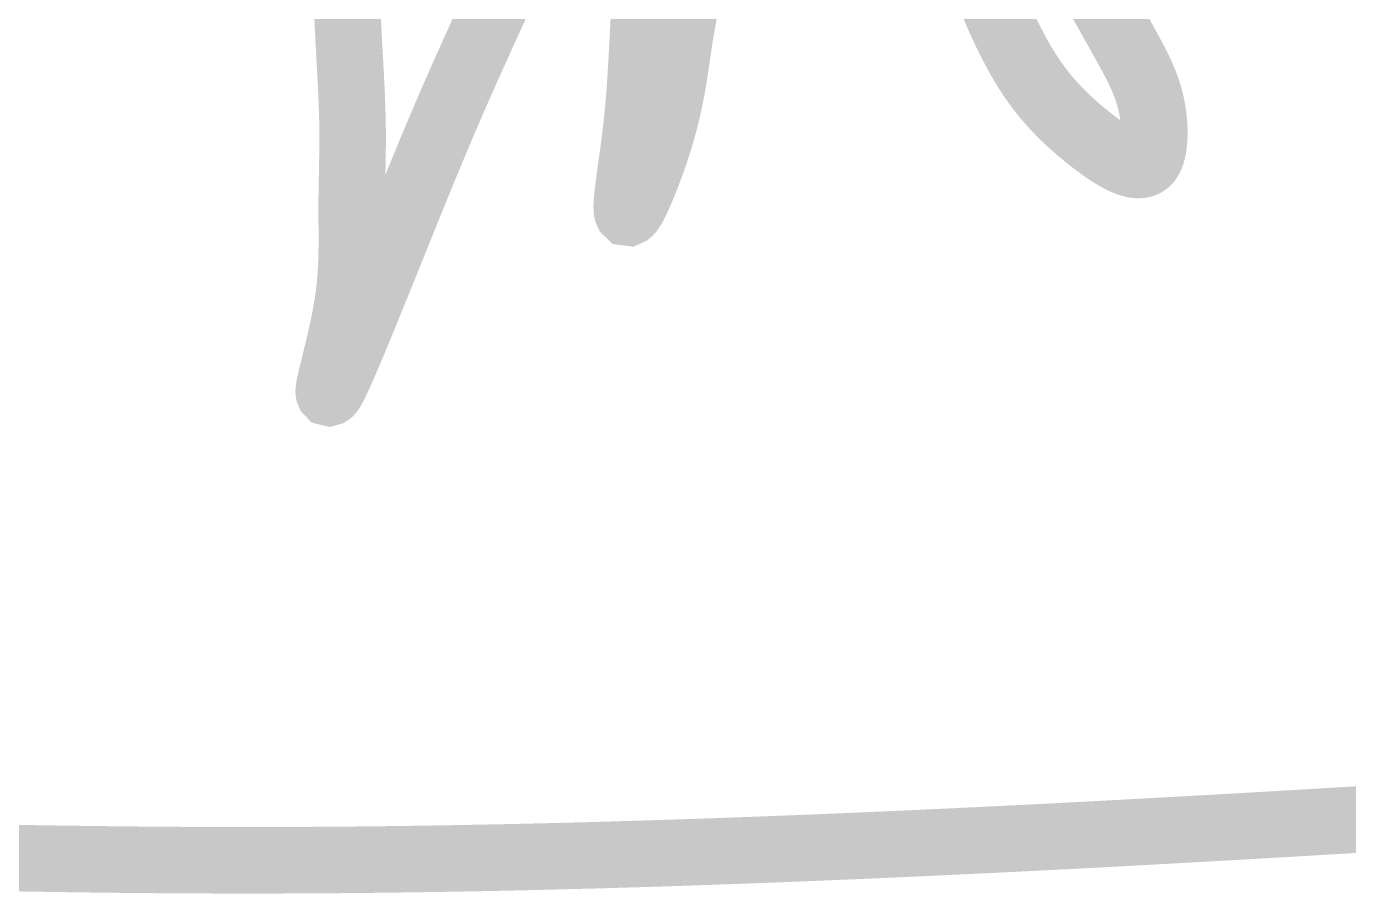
# Model space of a CAD drawing. Extents: x -192823 to 24985, y 78808 to 102574.
# Drawn here: x -11060.1 to -10662.6, y 89925.1 to 90185.8 of the extents above; entities that cross this region are included whole.
import ezdxf
from ezdxf.enums import TextEntityAlignment as Align

# ---------------------------------------------------------------- set-up
doc = ezdxf.new("R2010")
doc.units = 0
doc.header["$LTSCALE"] = 5
doc.header["$MEASUREMENT"] = 0
doc.layers.get('0').update_dxf_attribs({"linetype": 'CONTINUOUS', "lineweight": 25})
for name, color, linetype, lineweight in [('ISO', 153, 'CONTINUOUS', 15), ('LC ISO', 153, 'CONTINUOUS', 13), ('LC Net thay', 7, 'CONTINUOUS', 25), ('LC Text1', 3, 'CONTINUOUS', 20)]:
    doc.layers.add(name, color=color, linetype=linetype, lineweight=lineweight)
doc.styles.add('Khungten', font='', dxfattribs={"width": 0.9, "height": 5000})
doc.styles.add('Title', font='', dxfattribs={"width": 0.8})
doc.styles.get('Khungten').set_extended_font_data('.VnAvantH')
doc.styles.get('Title').set_extended_font_data('.VnBlackH')

# ---------------------------------------------------------------- blocks, each defined once
blk = doc.blocks.new('Mr. Giang')
at = {"layer": 'LC ISO', "const_width": 50}
for points in [[(1080.345909495149, 455.2118542390818), (1080.405225293284, 453.3815951567593), (1080.466039014458, 451.5515832894491), (1080.528416669622, 449.7218281327724), (1080.592424269726, 447.8923391823357), (1080.658127825717, 446.063125933775), (1080.725593348552, 444.2341978827258), (1080.794886849175, 442.4055645247954), (1080.866074338537, 440.5772353556341), (1080.93922182759, 438.7492198708335), (1081.014395327284, 436.9215275660592), (1081.091660848568, 435.0941679369027), (1081.17108440239, 433.2671504790007), (1081.252731999703, 431.4404846879887), (1081.336669651456, 429.6141800594731), (1081.398567414883, 428.2993099953827), (1081.511588186621, 425.9626744236214), (1081.602368835893, 424.1374272207591), (1081.69511003953, 422.3124627129592), (1081.78961747224, 420.4877393193614), (1081.88569680871, 418.6632154590649), (1081.983153723656, 416.8388495512228), (1082.081793891771, 415.0146000149626), (1082.181422987765, 413.1904252693942), (1082.281846686329, 411.3662837336457), (1082.382870662172, 409.5421338268566), (1082.484300589999, 407.7179339681671), (1082.585942144508, 405.8936425766747), (1082.687601000397, 404.0692180715205), (1082.789082832373, 402.2446188718303), (1082.890193315137, 400.4198033967446), (1082.990738123394, 398.5947300653743), (1083.09052293184, 396.7693572968611), (1083.189353415181, 394.943643510316), (1083.287035248117, 393.1175471248796), (1083.383374105352, 391.2910265596781), (1083.478175661585, 389.4640402338231), (1083.571245591518, 387.63654656647), (1083.662389569859, 385.8085039767296), (1083.751413271307, 383.9798708837426), (1083.838122370555, 382.1506057066076), (1083.922322542319, 380.3206668644921), (1084.003819461292, 378.4900127764797), (1084.082418802177, 376.6586018617405), (1084.157926239684, 374.8263925393844), (1084.230147448499, 372.9933432285252), (1084.298888103339, 371.1594123483017), (1084.363953878898, 369.3245583178556), (1084.425150449883, 367.4887395562974), (1084.48228349099, 365.6519144827543), (1084.535158676925, 363.8140415163663), (1084.583581682394, 361.9750790762591), (1084.627358182089, 360.1349855815454), (1084.666293850717, 358.2937194513652), (1084.700194362983, 356.451239104844), (1084.728865393583, 354.607502961109), (1084.752112617223, 352.7624694392853), (1084.774024479813, 350.3450275054157), (1084.781588143824, 349.0683594419683), (1084.787805103497, 347.2193960974397), (1084.788737870421, 345.3694460731695), (1084.784734397616, 343.5187499065548), (1084.77614263809, 341.6675481349816), (1084.763310544864, 339.8160812958624), (1084.746586070949, 337.9645899265959), (1084.726317169367, 336.1133145645951), (1084.702851793131, 334.262495747244), (1084.676537895253, 332.4123740119421), (1084.647723428757, 330.5631898961161), (1084.616756346647, 328.7151839371372), (1084.583984601949, 326.8685966724167), (1084.549756147673, 325.0236686393693), (1084.514418936838, 323.1806403753782), (1084.478320922455, 321.3397524178578), (1084.441810057544, 319.5012453041911), (1084.405234295115, 317.6653595717922), (1084.368941588194, 315.8323357580732), (1084.333279889785, 314.0024144004051), (1084.298597152914, 312.1758360362143), (1084.265241330587, 310.3528412029011), (1084.233560375826, 308.533670437848), (1084.203902241644, 306.7185642784694), (1084.176614881058, 304.9077632621634), (1084.152046247084, 303.1015079263435), (1084.130544292737, 301.3000388083935), (1084.11245697103, 299.5035964457127), (1084.09813223498, 297.7124213757141), (1084.087918037607, 295.926754135796), (1084.084389603327, 295.0138880592547), (1084.080691271696, 292.3724468221907), (1084.082978112117, 290.6030608053745), (1084.088401290539, 288.8380658952218), (1084.096357615329, 287.0768669155743), (1084.106243894842, 285.3188686902471), (1084.117456937437, 283.5634760430833), (1084.129393551471, 281.8100937978828), (1084.141450545304, 280.0581267785033), (1084.153024727298, 278.3069798087438), (1084.163512905808, 276.5560577124484), (1084.172311889188, 274.8047653134317), (1084.178818485806, 273.052507435521), (1084.18242950402, 271.2986889025601), (1084.18254175218, 269.5427145383495), (1084.17855203865, 267.783989166732), (1084.169857171792, 266.0219176115359), (1084.155853959961, 264.2559046965903), (1084.135939211514, 262.4853552456947), (1084.109509734813, 260.7096740827071), (1084.075962338217, 258.9282660314415), (1084.03469383008, 257.1405359157125), (1083.985101018765, 255.3458885593629), (1083.92658071263, 253.5437287862218), (1083.858529720033, 251.7334614201033), (1083.780344849331, 249.9144912848362), (1083.691422908884, 248.0862232042491), (1083.59116070705, 246.248062002171), (1083.478955052194, 244.3994125024296), (1083.354202752667, 242.5396795288404), (1083.216300616827, 240.6682679052466), (1083.064645453042, 238.7845824554611), (1082.898634069657, 236.8880280032999), (1082.717663275043, 234.9780093726193), (1082.521129877554, 233.0539313872341), (1082.308430685546, 231.115198870959), (1082.078962507378, 229.1612166476223), (1081.832122151413, 227.1913895410669), (1081.567306426012, 225.2051223751068), (1081.283912139526, 223.2018199735717), (1080.981336100314, 221.1808871602756), (1080.572569477845, 218.6128868013183), (1080.316371272905, 217.0840084217085), (1079.9543647927, 215.0097026074917), (1079.574478864103, 212.9220045664973), (1079.178242768714, 210.8241184053994), (1078.76718578812, 208.7192482308436), (1078.342837203925, 206.6105981495176), (1077.906726297723, 204.5013722680518), (1077.460382351111, 202.3947746931348), (1077.005334645681, 200.294009531412), (1076.543112463033, 198.2022808895424), (1076.075245084764, 196.1227928741996), (1075.603261792466, 194.0587495920292), (1075.128691867733, 192.0133551497054), (1074.653064592169, 189.9898136538866), (1074.177909247366, 187.9913292112475), (1073.70475511492, 186.0211059284181), (1073.23513147643, 184.0823479120868), (1072.770567613484, 182.1782592688995), (1072.312592807685, 180.3120441055292), (1071.862736340627, 178.4869065286358), (1071.42252749391, 176.7060506448779), (1070.993495549122, 174.9726805609016), (1070.577169787864, 173.290000383395), (1070.175079491734, 171.6612142190172), (1069.788753942323, 170.0895261743987), (1069.419722421233, 168.5781403562425), (1069.069514210054, 167.1302608711793), (1068.739658590385, 165.749091825883), (1068.43168484382, 164.4378373269982), (1068.147122251958, 163.1997014812138), (1067.887500096396, 162.0378883951886), (1067.654347658728, 160.955602175568), (1067.422930459875, 159.8235844376526), (1067.2733688161, 159.0419750361336), (1067.126978379117, 158.2133820139883), (1067.009668888846, 157.4692235398868), (1066.921085476269, 156.808453377647), (1066.860873272376, 156.2300252910423), (1066.82867740815, 155.7328930438906), (1066.82414301458, 155.31601039995), (1066.846915222648, 154.9783311230394), (1066.896639163341, 154.7188089769467), (1066.972959967647, 154.5363977254744), (1067.07552276655, 154.4300511323963), (1067.203972691034, 154.3987229615161), (1067.357954872089, 154.4413669766356), (1067.537114440697, 154.5569369415441), (1067.741096527848, 154.7443866200292), (1067.969546264522, 155.0026697758946), (1068.222108781712, 155.3307401729277), (1068.498429210396, 155.7275515749179), (1068.798152681569, 156.1920577456814), (1069.120924326207, 156.7232124489788), (1069.466389275304, 157.3199694486263), (1069.83419265984, 157.9812825084132), (1070.223979610803, 158.7061053921277), (1070.63539525918, 159.4933918635723), (1071.068084735958, 160.3420956865499), (1071.521693172118, 161.2511706248201), (1071.995865698651, 162.2195704422145), (1072.490247446535, 163.2462489024933), (1073.004483546769, 164.3301597694869), (1073.538219130326, 165.470256806956), (1074.091099328198, 166.6654937787174), (1074.662769271369, 167.9148244485599), (1075.252874090826, 169.2172025802565), (1075.861058917553, 170.5715819376254), (1076.486968882541, 171.9769162844689), (1077.130249116767, 173.4321593845472), (1077.790544751223, 174.9362650016769), (1078.467500916895, 176.4881868996463), (1079.16076274477, 178.0868788422584), (1079.869975365827, 179.7312945932876), (1080.594783911059, 181.4203879165507), (1081.334833511451, 183.1531125758213), (1082.089769297983, 184.9284223349034), (1082.859236401642, 186.7452709575849), (1083.642879953422, 188.6026122076677), (1084.440345084302, 190.499399848941), (1085.251276925268, 192.4345876452082), (1086.075320607309, 194.4071293602566), (1086.912121261407, 196.4159787578605), (1087.761324018549, 198.4600896018524), (1088.622574009724, 200.5384156559904), (1089.495516365915, 202.6499106840927), (1090.379796218105, 204.7935284499335), (1091.275058697287, 206.9682227173291), (1092.180948934439, 209.1729472500545), (1093.097112060555, 211.4066558119114), (1094.023193206613, 213.6683021666893), (1094.958837503602, 215.9568400781905), (1095.90369008251, 218.2712233102033), (1096.85739607432, 220.6104056265164), (1097.81960061002, 222.9733407909321), (1098.789948820597, 225.3589825672536), (1099.768085837028, 227.7662847192409), (1100.753656790309, 230.1942010107251), (1101.746306811422, 232.6416852054801), (1102.745681031354, 235.1076910673089), (1103.751424581092, 237.5911723599996), (1104.763182591614, 240.0910828473415), (1105.780600193915, 242.6063762931365), (1106.803322518978, 245.1360064611877), (1107.830994697786, 247.6789271152694), (1108.863261861327, 250.2340920191841), (1109.899769140588, 252.80045493672), (1110.940161666551, 255.3769696316807), (1111.984084570206, 257.9625898678537), (1113.03118298254, 260.556269409042), (1114.081102034532, 263.1569620190201), (1115.133486857175, 265.7636214616046), (1116.187982581448, 268.3752015005703), (1117.244234338345, 270.9906558997335), (1118.301887258842, 273.6089384228546), (1119.360586473934, 276.2290028337645), (1120.419977114606, 278.8498028962375), (1121.479704311837, 281.4702923740621), (1122.539413196616, 284.0894250310413), (1123.59874889993, 286.7061546309632), (1124.65735655277, 289.3194349376445), (1125.714881286112, 291.9282197148458), (1126.770968230944, 294.5314627263697), (1127.825262518258, 297.1281177360329), (1128.877409279032, 299.7171385075953), (1129.927053644255, 302.2974788048746), (1130.973840744919, 304.8680923916726), (1132.017415712002, 307.4279330317491), (1133.057423676489, 309.9759544889224), (1134.093509769373, 312.5111105269942), (1135.125319121632, 315.0323549097246), (1136.15249686426, 317.5386414009445), (1137.174688128234, 320.0289237644294), (1138.191538044545, 322.5021557639663), (1139.202691744184, 324.9572911633724), (1140.207794358123, 327.3932837264231), (1141.206491017359, 329.8090872169051), (1142.198426852876, 332.2036553986368), (1143.183246995656, 334.5759420353918), (1144.160596576686, 336.9249008909732), (1145.489506803923, 340.1096941652154), (1146.091483763176, 341.5487096359902), (1147.044608310746, 343.8223843870626), (1147.989602085056, 346.0708940556769), (1148.926576831588, 348.2946351761508), (1149.855644295807, 350.4940042827458), (1150.77691622319, 352.6693979097802), (1151.690504359211, 354.8212125915286), (1152.596520449341, 356.9498448622961), (1153.495076239049, 359.0556912563429), (1154.386283473816, 361.1391483080022), (1155.270253899108, 363.2006125515349), (1156.147099260399, 365.2404805212453), (1157.016931303164, 367.2591487514078), (1157.879861772876, 369.257013776342), (1158.736002415002, 371.2344721303085), (1159.585464975023, 373.1919203476251), (1160.428361198407, 375.1297549625531), (1161.264802830626, 377.0483725094116), (1162.094901617159, 378.9481695224894), (1162.91876930347, 380.8295425360475), (1163.736517635039, 382.6928880844193), (1164.548258357336, 384.5386027018652), (1165.354103215829, 386.3670829226758), (1166.154163956002, 388.1787252811681), (1166.948552323314, 389.9739263116047), (1167.737380063251, 391.753082548288), (1168.520758921277, 393.5165905255087), (1169.298800642868, 395.264846777571), (1170.071616973499, 396.9982478387491), (1170.839319658636, 398.7171902433345), (1171.602020443757, 400.4220705256151), (1172.359831074335, 402.1132852198959), (1173.112863295843, 403.7912308604661), (1173.861228853748, 405.456303981602), (1174.605039493533, 407.1089011176061), (1175.344406960661, 408.7494188027696), (1176.079443000606, 410.3782535713675), (1176.810259358847, 411.9958019577174), (1177.536967780852, 413.6024604960955), (1178.2596800121, 415.1986257208052), (1178.978507798054, 416.7846941661077), (1179.69356288419, 418.3610623663222), (1180.404957015984, 419.9281268557229), (1181.112801938908, 421.4862841686142), (1181.817209398437, 423.0359308392856), (1182.518291140038, 424.5774634020277), (1183.216158909186, 426.1112783911149), (1183.910924451355, 427.6377723408515), (1184.602699512017, 429.1573417855273), (1185.291595836645, 430.6703832594466), (1185.977725170711, 432.1772932968698), (1186.661199259686, 433.6784684321162), (1187.342129849048, 435.1743051994601), (1188.020628684268, 436.6652001332059), (1188.696807510817, 438.1515497676289), (1189.37077807417, 439.6337506370333), (1190.0426521198, 441.1121992757086), (1190.712541393174, 442.5872922179307), (1191.380557639769, 444.059425998018), (1192.046812605062, 445.5289971502301), (1192.711418034518, 446.9964022088872), (1193.374485673615, 448.4620377082635), (1194.036127267824, 449.9263001826491), (1194.696454562616, 451.3895861663337), (1195.355579303467, 452.8522921936213), (1196.013613235851, 454.3148147987866), (1196.670668105232, 455.7775505161354)], [(1304.641427969876, 456.3493880933981), (1304.562713026003, 454.4640089851589), (1304.482941259544, 452.5831969445472), (1304.402147012098, 450.7071548345646), (1304.32036462528, 448.836085518211), (1304.237628440698, 446.9701918585017), (1304.153972799961, 445.1096767184364), (1304.069432044682, 443.2547429610158), (1303.984040516463, 441.4055934492558), (1303.897832556918, 439.5624310461412), (1303.810842507649, 437.7254586146736), (1303.723104710277, 435.8948790178811), (1303.634653506402, 434.070895118751), (1303.545523237635, 432.2537097802829), (1303.455748245585, 430.4435258654924), (1303.365362871861, 428.6405462373648), (1303.274401458074, 426.84497375893), (1303.182898345831, 425.0570112931739), (1303.09088787674, 423.2768617030972), (1302.998404392415, 421.5047278517288), (1302.905482234461, 419.7408126020405), (1302.812155744484, 417.9853188170478), (1302.718459264098, 416.2384493597502), (1302.624427134911, 414.5004070931634), (1302.530093698534, 412.7713948802872), (1302.435493296569, 411.0516155841232), (1302.340660270634, 409.3412720676705), (1302.245628962332, 407.6405671939303), (1302.150433713272, 405.9497038259179), (1302.055108865067, 404.2688848266331), (1301.959688759325, 402.5983130590764), (1301.834451345365, 400.4231086946368), (1301.768680371332, 399.2886253967538), (1301.672908645817, 397.6486747096519), (1301.576565162039, 396.01676234338), (1301.479320688094, 394.3913022984303), (1301.38084599208, 392.7707085752949), (1301.280811842097, 391.1533951744804), (1301.178889006244, 389.5377760965075), (1301.074748252618, 387.9222653418543), (1300.968060349317, 386.3052769110273), (1300.858496064444, 384.6852248045325), (1300.745726166094, 383.060523022892), (1300.62942142237, 381.4295855665673), (1300.509252601369, 379.7908264360951), (1300.384890471185, 378.1426596319531), (1300.256005799927, 376.483499154661), (1300.122269355684, 374.8117590047124), (1299.983351906555, 373.1258531825994), (1299.838924220649, 371.4241956888559), (1299.688657066056, 369.7052005239461), (1299.532221210877, 367.9672816883908), (1299.369287423212, 366.2088531826969), (1299.199526471157, 364.4283290073564), (1299.022609122815, 362.6241231628752), (1298.83820614628, 360.794649649746), (1298.645988309657, 358.9383224684894), (1298.445626381039, 357.053555619598), (1298.236791128527, 355.1387631035634), (1298.019153320219, 353.1923589209072), (1297.792383724216, 351.2127570721061), (1297.556153108614, 349.1983715576819), (1297.310132241514, 347.147616378141), (1297.053991891015, 345.0589055339752), (1296.787402825216, 342.9306530256763), (1296.510035812212, 340.7612728537665), (1296.221561620107, 338.5491790187365), (1295.921651016997, 336.2927855210938), (1295.609974770981, 333.9905063613297), (1295.312334047781, 331.8289049358461), (1294.950818927044, 329.2449102054621), (1294.606855070955, 326.8136818170522), (1294.257850915002, 324.3596257529499), (1293.907344970583, 321.895296215287), (1293.55887574912, 319.4332474062501), (1293.215981762026, 316.9860335279834), (1292.882201520719, 314.5662087826592), (1292.561073536603, 312.1863273724233), (1292.256136321105, 309.8589434994615), (1291.970928385625, 307.5966113659049), (1291.708988241587, 305.4118851739401), (1291.473854400402, 303.3173191257114), (1291.269065373477, 301.3254674233783), (1291.098159672236, 299.4488842691127), (1290.96467580809, 297.7001238650734), (1290.872152292449, 296.0917404134051), (1290.82412763673, 294.6362881162951), (1290.824140352347, 293.3463211758873), (1290.875728950711, 292.2343937943407), (1290.98243194324, 291.3130601738133), (1291.147787841345, 290.5948745164934), (1291.375335156437, 290.0923910244961), (1291.646565333059, 289.8292950166468), (1292.029640182165, 289.7799416556641), (1292.455488365237, 289.9697986872535), (1292.942215559689, 290.376607758338), (1293.48588076531, 290.9892428647937), (1294.082542981879, 291.7965780025276), (1294.728261209187, 292.7874871674446), (1295.419094447011, 293.9508443554525), (1296.151101695143, 295.2755235624267), (1296.92034195336, 296.7503987842744), (1297.722874221454, 298.3643440169003), (1298.554757499202, 300.1062332561976), (1299.412050786393, 301.9649404980566), (1300.290813082815, 303.9293397383979), (1301.187103388249, 305.9883049730986), (1302.096980702477, 308.1307101980798), (1303.016504025289, 310.3454294092178), (1303.941732356465, 312.621336602419), (1304.86872469579, 314.9473057735898), (1305.793540043052, 317.312210918621), (1306.712237398032, 319.7049260334045), (1307.62087576052, 322.1143251138456), (1308.515514130294, 324.5292821558517), (1309.392211507143, 326.9386711553132), (1310.247026890847, 329.3313661081224), (1310.786369528012, 330.8647098784575), (1311.877154073351, 334.0270909711925), (1312.650795992058, 336.3239046606365), (1313.397653505446, 338.5875580772652), (1314.118401170512, 340.8188396825857), (1314.813713544255, 343.018537938119), (1315.484265183671, 345.187441305387), (1316.130730645761, 347.3263382458959), (1316.75378448752, 349.4360172211672), (1317.354101265944, 351.5172666927227), (1317.932355538037, 353.570875122083), (1318.489221860788, 355.5976309707411), (1319.025374791198, 357.5983227002332), (1319.541488886265, 359.5737387720654), (1320.038238702986, 361.5246676477591), (1320.516298798358, 363.4518977888217), (1320.976343729383, 365.3562176567883), (1321.419048053053, 367.2384157131662), (1321.845086326367, 369.0992804194625), (1322.255133106326, 370.9396002372123), (1322.649862949921, 372.760163627909), (1323.029950414154, 374.5617590530729), (1323.396070056021, 376.3451749742406), (1323.748896432523, 378.1111998529186), (1324.089104100651, 379.8606221506141), (1324.417367617407, 381.5942303288481), (1324.734361539786, 383.3128128491426), (1325.040760424788, 385.0171581730037), (1325.337238829415, 386.7080547619667), (1325.624471310654, 388.3862910775254), (1325.903132425506, 390.0526555812008), (1326.173896730973, 391.7079367345135), (1326.43743878405, 393.3529229989854), (1326.694433141734, 394.9884028361379), (1326.945554361019, 396.6151647074637), (1327.19147699891, 398.2339970744976), (1327.432875612403, 399.845688398747), (1327.67042475849, 401.4510271417335), (1327.90479899417, 403.0508017649639), (1328.136672876446, 404.6458007299739), (1328.366720962309, 406.2368124982707), (1328.595617808761, 407.8246255313606), (1328.824037972797, 409.4100282907651), (1329.052656011417, 410.9938092380056), (1329.282146481617, 412.5767568346037), (1329.513183940394, 414.159659542066), (1329.746442944744, 415.7433058218995), (1329.98259805167, 417.3284841356399), (1330.222323818164, 418.9159829447941), (1330.466294801224, 420.5065907108842), (1330.715185557852, 422.1010958954155), (1330.969670645042, 423.7002869599105), (1331.230424619792, 425.3049523658903), (1331.498122039096, 426.9158805748623), (1331.77343745996, 428.5338600483464), (1332.057045439374, 430.1596792478656), (1332.283615260202, 431.4291367500354), (1332.651601684609, 433.4376708564039), (1332.962955065649, 435.0901388534045), (1333.283580663522, 436.7512677249569), (1333.613379889973, 438.4207965052549), (1333.952254156753, 440.0984642284916), (1334.30010487561, 441.7840099288454), (1334.656833458291, 443.477172640495), (1335.022341316552, 445.1776913976623), (1335.396529862132, 446.8853052345125), (1335.779300506783, 448.5997531852379), (1336.170554662253, 450.3207742840175), (1336.570193740297, 452.0481075650583), (1336.978119152654, 453.7814920625401), (1337.394232311081, 455.5206668106549)], [(1643.44974782546, 455.5743834954671), (1644.355711139725, 453.9897612264631), (1645.260032226665, 452.4059668952456), (1646.162699288933, 450.8230182132934), (1647.063700529191, 449.2409328920983), (1647.963024150091, 447.6597286431685), (1648.860658354294, 446.0794231779813), (1649.756591344451, 444.5000342080156), (1650.650811323223, 442.9215794447785), (1651.543306493263, 441.3440765997628), (1652.434065057226, 439.767543384447), (1653.323075217772, 438.1919975103382), (1654.210325177557, 436.6174566888995), (1655.095803139233, 435.0439386316391), (1655.979497305462, 433.4714610500641), (1656.861395878896, 431.9000416556231), (1657.741487062193, 430.3296981598533), (1658.61975905801, 428.760448274203), (1659.496200068999, 427.1923097101952), (1660.370798297826, 425.6253001793062), (1661.243541947134, 424.0594373930164), (1662.114419219591, 422.4947390628463), (1662.983418317845, 420.9312229002456), (1663.850527444562, 419.3689066167498), (1664.715734802384, 417.8078079238099), (1665.579028593982, 416.2479445329457), (1666.714209776401, 414.1934126199679), (1667.299767563013, 413.1319416083433), (1668.156398795847, 411.5751490692816), (1669.009134714617, 410.0179775957045), (1669.856813127312, 408.4594428565308), (1670.698271841904, 406.898560520652), (1671.53234866637, 405.3343462569596), (1672.357881408688, 403.7658157343444), (1673.173707876838, 402.1919846217115), (1673.978665878797, 400.6118685879518), (1674.771593222541, 399.0244833019714), (1675.551327716044, 397.4288444326471), (1676.316707167289, 395.8239676488689), (1677.066569384249, 394.2088686195581), (1677.799752174907, 392.5825630136046), (1678.515093347236, 390.9440664999001), (1679.211430709212, 389.2923947473212), (1679.887602068819, 387.6265634248018), (1680.542445234028, 385.9455882012044), (1681.174798012817, 384.2484847454348), (1681.783498213169, 382.534268726398), (1682.367383643055, 380.8019558129707), (1682.925292110458, 379.0505616740726), (1683.45606142335, 377.2791019785811), (1683.958529389711, 375.4865923954013), (1684.431533817518, 373.6720485934241), (1684.873912514749, 371.8344862415406), (1685.284503289386, 369.9729210086556), (1685.662143949397, 368.0863685636618), (1686.005672302764, 366.173844575449), (1686.313926157467, 364.234364712923), (1686.585743321481, 362.2669446449747), (1686.819961602783, 360.2706000404955), (1687.015418809347, 358.2443465683765), (1687.170952749159, 356.1871998975373), (1687.295685843655, 353.8603755561825), (1687.357231378094, 351.9782428984325), (1687.382824979758, 349.8393588608556), (1687.357835177313, 347.6973204432222), (1687.277914349826, 345.5679285255692), (1687.138714876349, 343.466983987921), (1686.935889135944, 341.4102877103147), (1686.665089507676, 339.4136405728019), (1686.321968370595, 337.4928434553927), (1685.902178103765, 335.6636972381386), (1685.401371086244, 333.9420028010628), (1684.815199697092, 332.3435610242034), (1684.139316315368, 330.8841727875979), (1683.369373320137, 329.5796389712835), (1682.501023090448, 328.4457604552845), (1681.914527889183, 327.838407212345), (1680.456160767978, 326.742609569184), (1679.284813883684, 326.1720398374735), (1678.021712935886, 325.7782589825484), (1676.672598847597, 325.5531217480709), (1675.243212541811, 325.488482877706), (1673.739294941543, 325.5761971151008), (1672.166586969797, 325.8081192039338), (1670.530829549574, 326.1761038878396), (1668.837763603881, 326.6720059104812), (1667.093130055724, 327.287680015537), (1665.302669828113, 328.0149809466545), (1663.472123844047, 328.8457634474834), (1661.607233026535, 329.7718822617015), (1659.713738298585, 330.7851921329569), (1657.797380583198, 331.8775478049139), (1655.863900803383, 333.0408040212349), (1653.91903988214, 334.2668155255548), (1651.968538742483, 335.5474370615655), (1650.018138307413, 336.874523372916), (1648.073579499929, 338.2399292032559), (1646.14060324305, 339.6355092962468), (1644.224950459775, 341.0531183955671), (1642.332362073109, 342.4846112448516), (1640.468579006055, 343.9218425877636), (1639.488213600718, 344.6879848697622), (1636.847016673202, 346.7854054181922), (1635.091411100761, 348.2077595348992), (1633.371736818696, 349.6242217978931), (1631.687313898165, 351.035140672741), (1630.037462410304, 352.4408646249688), (1628.421502426276, 353.8417421201424), (1626.838754017223, 355.2381216238169), (1625.2885372543, 356.6303516015442), (1623.770172208656, 358.0187805188781), (1622.28297895144, 359.4037568413723), (1620.826277553804, 360.785629034565), (1619.399388086895, 362.1647455640244), (1618.00163062187, 363.5414548953032), (1616.632325229876, 364.9161054939552), (1615.290791982061, 366.2890458255337), (1613.976350949576, 367.6606243555775), (1612.688322203571, 369.0311895496397), (1611.426025815204, 370.401089873302), (1610.188781855615, 371.7706737920898), (1608.975910395957, 373.140289771556), (1607.786731507381, 374.5102862772686), (1606.620565261044, 375.8810117747797), (1605.476731728084, 377.25281472963), (1604.354550979661, 378.6260436073708), (1603.253343086919, 380.0010468735717), (1602.172428121013, 381.3781729937704), (1601.111126153096, 382.7577704335342), (1600.068757254307, 384.1401876583892), (1599.044641495806, 385.5257731339308), (1598.038098948742, 386.9148753256687), (1597.048449684263, 388.307842699186), (1596.075013773519, 389.7050237200211), (1595.117111287663, 391.1067668537272), (1594.174062297841, 392.513420565858), (1593.245186875208, 393.9253333219663), (1592.329805090913, 395.3428535876052), (1591.427237016104, 396.7663298283436), (1590.536802721936, 398.1961105097041), (1589.657822279554, 399.6325440972707), (1588.789615760113, 401.0759790565664), (1587.931503234758, 402.5267638531746), (1587.082804774645, 403.9852469526185), (1586.242840450922, 405.4517768204664), (1585.410930334739, 406.9267019222863), (1584.586394497242, 408.410370723588), (1583.768553009591, 409.9031316899676), (1582.956725942928, 411.4053332869647), (1582.150233368408, 412.9173239801177), (1581.348395357178, 414.4394522349945), (1580.35615963957, 416.3480810129298), (1579.756032682534, 417.5154768662356), (1578.964879319972, 419.0696651851836), (1578.177354015312, 420.6344470594968), (1577.393741234032, 422.2096367769761), (1576.614325441597, 423.7950486253947), (1575.839391103485, 425.3904968925689), (1575.069222685167, 426.9957958662857), (1574.304104652114, 428.6107598343474), (1573.544321469807, 430.2352030845542), (1572.790157603704, 431.8689399046809), (1572.041897519292, 433.5117845825563), (1571.299825682041, 435.1635514059534), (1570.564226557414, 436.8240546626606), (1569.835384610892, 438.4931086404934), (1569.113584307953, 440.1705276272524), (1568.399110114059, 441.856125910712), (1567.692246494687, 443.5497177786877), (1566.993277915312, 445.2511175189665), (1566.302488841407, 446.9601394193498), (1565.620163738439, 448.6765977676259), (1564.946587071888, 450.4003068515953), (1564.282043307224, 452.1310809590602), (1563.626816909915, 453.8687343778082), (1562.981192345442, 455.6130813956404)], [(810.3215133022422, -195.0594993635459), (820.8563152411989, -195.2517964692961), (831.389247351075, -195.4368146933557), (841.9209564138873, -195.6141520276142), (852.4520892116489, -195.7834064640192), (862.9832925263763, -195.9441759944893), (873.51521314009, -196.0960586109431), (884.0484978348031, -196.2386523052992), (894.5837933925359, -196.3715550694906), (905.1217465953014, -196.4943648954359), (915.6630042251163, -196.6066797750682), (926.2082130639974, -196.7080977002915), (936.758019893965, -196.7982166630536), (947.3130714970321, -196.8766346552584), (957.8740146552154, -196.942949668839), (968.4414961505317, -196.9967596957285), (979.0161627650014, -197.037662727831), (989.5986612806373, -197.0652567570796), (998.4129151999987, -197.0777855999913), (1010.789535675871, -197.0790542266768), (1021.398301595229, -197.0650888646924), (1032.01580812551, -197.0373864629655), (1042.641927763303, -196.9960893671523), (1053.276533005192, -196.9413399229088), (1063.919496347768, -196.8732804758765), (1074.570690287615, -196.7920533717115), (1085.229987321323, -196.6978009560553), (1095.897259945486, -196.5906655745639), (1106.572380656686, -196.4707895728934), (1117.255221951513, -196.3383152966853), (1127.945656326556, -196.1933850915811), (1138.643556278399, -196.0361413032369), (1149.348794303638, -195.8667262773088), (1160.061242898857, -195.6852823594527), (1170.780774560641, -195.4919518952956), (1181.507261785584, -195.2868772305083), (1192.240577070272, -195.070200710732), (1202.980592911292, -194.842064681623), (1213.727181805236, -194.6026114888227), (1224.480216248689, -194.3519834779872), (1235.239568738238, -194.090322994758), (1246.005111770475, -193.8177723847912), (1256.776717841985, -193.5344739937427), (1267.554259449356, -193.2405701672542), (1278.337609089183, -192.9362032509671), (1289.126639258044, -192.621515590552), (1299.921222452536, -192.2966495316505), (1310.721231169242, -191.961747419904), (1321.526537904756, -191.6169516009686), (1332.337015155659, -191.2624044205004), (1343.152535418543, -190.8982482241263), (1353.972971189996, -190.5246253575315), (1364.798194966606, -190.1416781663429), (1375.628079244962, -189.7495489962166), (1386.46249652165, -189.3483801927941), (1397.301319293259, -188.9383141017315), (1408.144420056382, -188.5194930686848), (1418.991671307602, -188.0920594392956), (1429.842945543507, -187.6561555592198), (1440.69811526069, -187.211923774099), (1451.557052955734, -186.7595064295892), (1462.419631125231, -186.2990458713466), (1473.285722265766, -185.830684444998), (1484.15519887393, -185.3545644962142), (1495.027933446312, -184.870828370651), (1505.903798479496, -184.3796184139355), (1516.782666470073, -183.8810769717384), (1527.664409914632, -183.375346389701), (1538.548901309761, -182.862569013465), (1549.436013152048, -182.3428871886863), (1560.325617938081, -181.816443261021), (1571.217588164447, -181.2833795761107), (1582.111796327736, -180.7438384796114), (1593.008114924534, -180.1979623171792), (1603.906416451431, -179.6458934344409), (1614.806573405018, -179.0877741770673), (1625.708458281879, -178.5237468907144), (1636.611943578606, -177.9539539210091), (1647.51690179178, -177.3785376136075), (1658.423205417999, -176.7976403141656), (1669.330726953845, -176.211404368325), (1680.239338895906, -175.6199721217563), (1691.148913740773, -175.0234859200864), (1702.059323985035, -174.4220881089714), (1712.970442125279, -173.8159210340673), (1723.88214065809, -173.2051270410302), (1734.79429208006, -172.5898484754871), (1745.70676888778, -171.9702276831085), (1756.619443577831, -171.3464070095361), (1767.532188646805, -170.7185288004111), (1778.444876591289, -170.0867354014044), (1789.357379907877, -169.4511691581429), (1800.269571093148, -168.8119724162971), (1811.181322643697, -168.1692875215085), (1822.092507056113, -167.5232568194187), (1833.002996826977, -166.8740226556984), (1843.912664452884, -166.2217273759743), (1854.821382430422, -165.5665133259026), (1865.729023256175, -164.9085228511394)]]:
    blk.add_lwpolyline(points, dxfattribs=at)
blk = doc.blocks.new('ha tang Nui Beo')
at = {"layer": 'ISO', "xscale": 0.5, "yscale": 0.5, "zscale": 0.5}
blk.add_blockref('Mr. Giang', (37323.9585132584, -842.821463698463), dxfattribs=at)
at = {"color": 7, "style": 'Khungten', "width": 0.8}
for tag, p in [('REVISION', (39498.75262444746, -10746.30395446718)), ('NGAYHT', (39546.0741361035, -11609.37091637403))]:
    blk.add_attdef(tag, text='', height=199.998925739526, dxfattribs=at).set_placement(p, align=Align.CENTER)
at = {"layer": 'LC Text1', "style": 'Title', "width": 1.48591522556321}
for tag, p, p2 in [('TENBANVE1', (36912.65764486324, -8885.760238945484), (40339.14494543802, -8885.760238945484)), ('TENBANVE2', (36912.65764486324, -9562.465564332902), (40339.14494543802, -9562.465564332902))]:
    blk.add_attdef(tag, text='', height=249.9999935159641, dxfattribs=at).set_placement(p, p2, align=Align.FIT)
at = {"layer": 'LC Text1', "style": 'Title', "width": 0.7}
blk.add_attdef('SOBANVE', text='', height=249.9999935159641, dxfattribs=at).set_placement((39561.9822352482, -13896.18071823567), align=Align.CENTER)

msp = doc.modelspace()

# ---------------------------------------------------------------- block references
at = {"layer": 'LC Net thay', "xscale": 0.8, "yscale": 0.8, "zscale": 0.8}
msp.add_blockref('ha tang Nui Beo', (-41255.06867667826, 90688.19106105102), dxfattribs=at)

doc.saveas('drawing.dxf')
